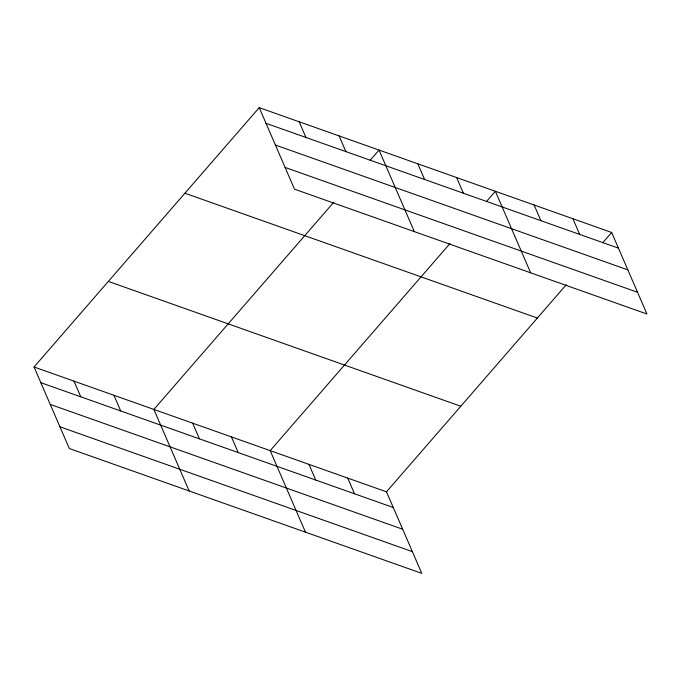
<?xml version="1.0" encoding="UTF-8"?>
<svg xmlns="http://www.w3.org/2000/svg" width="681" height="681" viewBox="0 0 681 681"><rect width="100%" height="100%" fill="white"/><g stroke="black" fill="none" stroke-linecap="round" stroke-linejoin="round"><path stroke-width="1.02" d="M34.05 366.991L386.493 491.827L421.777 573.368L69.334 448.532L34.05 366.991L259.223 107.632L611.666 232.468L646.95 314.009L294.507 189.173L259.223 107.632M333.647 202.385L153.88 409.434L189.165 490.975M370.106 160.384L379.053 150.075L414.337 231.617M449.945 243.577L270.187 450.635L305.471 532.167M486.413 201.576L495.359 191.276L530.644 272.809M386.493 491.827L566.251 284.769M602.719 242.768L611.666 232.468M266.007 123.312L618.45 248.148M275.413 145.044L627.856 269.88M285.101 167.441L637.544 292.277M184.917 193.225L537.36 318.053M108.356 281.406L460.799 406.242M40.834 382.671L393.277 507.507M50.241 404.403L402.684 529.239M59.928 426.8L412.371 551.636M572.9 218.737L579.684 234.417M534.125 205.007L540.91 220.687M456.593 177.545L463.378 193.217M417.819 163.806L424.603 179.486M339.112 135.928L345.897 151.608M299.163 121.78L305.948 137.46M347.727 478.096L354.512 493.776M308.953 464.365L315.737 480.037M231.421 436.896L238.205 452.576M192.646 423.165L199.431 438.845M113.94 395.286L120.724 410.966M73.991 381.139L80.775 396.819"/></g></svg>
